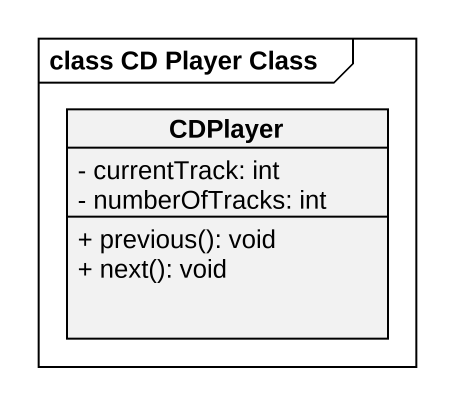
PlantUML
@startuml
mainframe class CD Player Class
hide circle
hide empty members
skinparam classAttributeIconSize 0
class CDPlayer {
  - currentTrack: int
  - numberOfTracks: int
  + previous(): void
  + next(): void
}
@enduml
